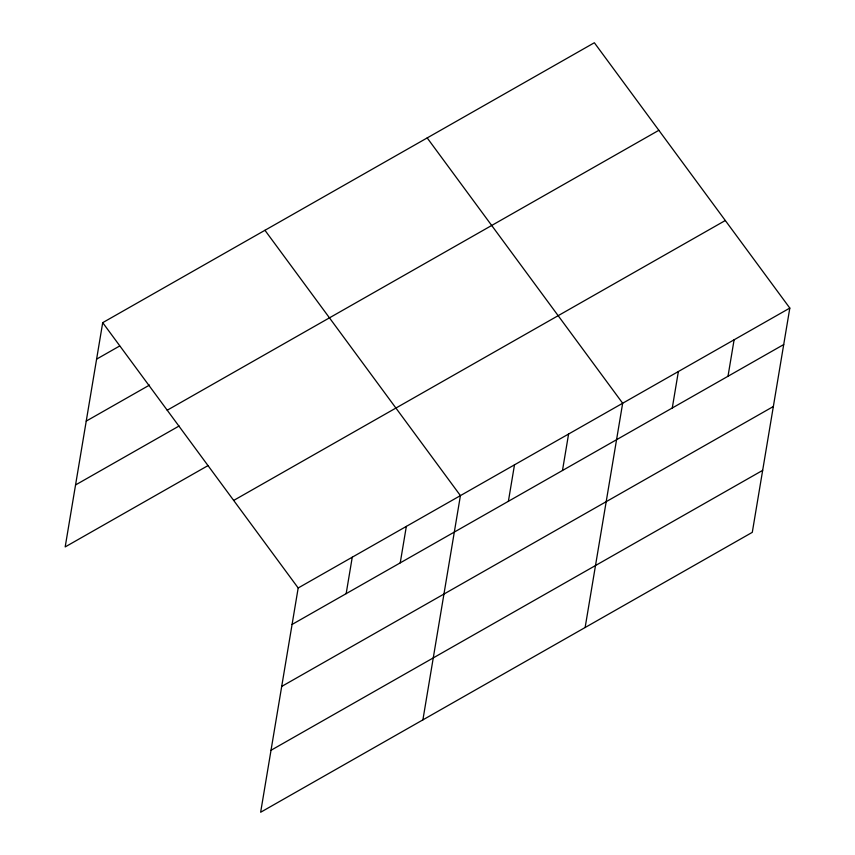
<?xml version="1.0" encoding="UTF-8"?>
<svg xmlns="http://www.w3.org/2000/svg" width="855" height="855" viewBox="0 0 855 855"><rect width="100%" height="100%" fill="white"/><g stroke="black" fill="none" stroke-linecap="round" stroke-linejoin="round"><path stroke-width="1.28" d="M102.707 322.656L298.181 587.984L260.647 812.25L752.293 532.344L789.817 308.078L594.353 42.75L102.707 322.656L65.183 546.922L207.861 465.686M346.157 593.659L352.26 557.193M400.236 562.868L406.339 526.402M422.894 719.878L460.418 495.611L264.954 230.294M508.394 501.287L514.496 464.821M562.483 470.496L568.586 434.03M585.13 627.506L622.664 403.239L427.19 137.922M672.276 407.985L678.378 371.519M728 376.264L734.103 339.798M96.615 359.121L119.625 346.019M86.237 421.098L149.529 385.071M167.217 410.218L658.852 130.302M75.55 484.956L179.112 425.993M233.672 500.432L725.307 220.515M298.181 587.984L789.817 308.078M292.079 624.449L783.714 344.544M281.712 686.426L773.348 406.51M271.024 750.273L762.66 470.368"/></g></svg>
